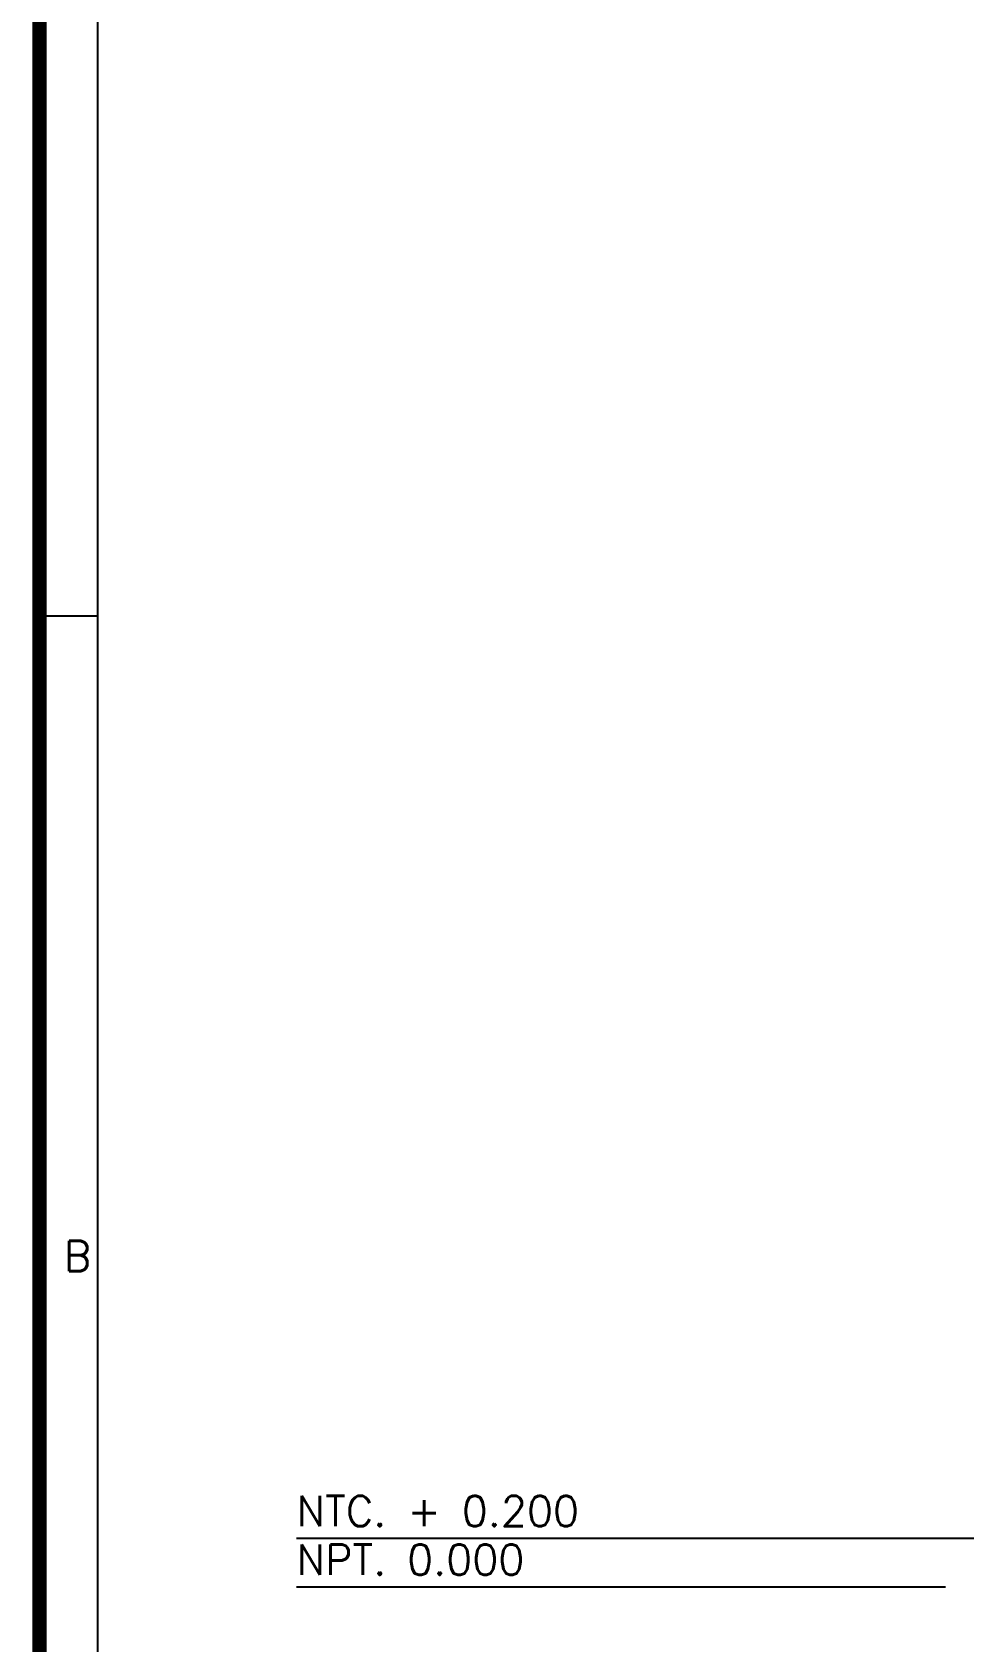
# Model space of a CAD drawing. Header units: millimetres. Extents: x 0 to 55611, y 0 to 32827.
# Drawn here: x 402 to 4236, y 9319 to 15943 of the extents above; entities that cross this region are included whole.
import ezdxf

# ---------------------------------------------------------------- set-up
doc = ezdxf.new("R2010")
doc.units = ezdxf.units.MM
doc.header["$LTSCALE"] = 10
doc.linetypes.add('SLD-Continua', pattern=[0])
doc.layers.add('TEXT', color=1, linetype='SLD-Continua', lineweight=25)
doc.styles.add('1', font='romans.shx', dxfattribs={"height": 125})
doc.styles.get("Standard").update_dxf_attribs({"font": 'romans.shx'})

msp = doc.modelspace()

# ---------------------------------------------------------------- linework, layer by layer
msp.add_line((671.7, 1241.1), (671.7, 31841.1))
at = {"color": 0}
msp.add_line((431.7, 13541.1), (671.7, 13541.1), dxfattribs=at)
at = {"const_width": 60}
msp.add_lwpolyline([(431.7, 32081.1), (49125.3, 32081.1), (49125.3, 1001.1), (431.7, 1001.1)], close=True, dxfattribs=at)
at = {"layer": 'TEXT'}
for p, q in [((4645.6, 9744.4), (1489.5, 9744.4)), ((4161, 9544.4), (1489.5, 9544.4))]:
    msp.add_line(p, q, dxfattribs=at)

# ---------------------------------------------------------------- texts
at = {"style": '1'}
for s, p in [('NTC. + 0.200', (1489.5, 9794.4)), ('NPT. 0.000', (1489.5, 9594.4))]:
    msp.add_text(s, height=125, dxfattribs=at).set_placement(p)
at = {"color": 0, "insert": (532.8, 10968.5), "char_height": 123.7, "attachment_point": 1}
msp.add_mtext('B', dxfattribs=at)

doc.saveas('drawing.dxf')
